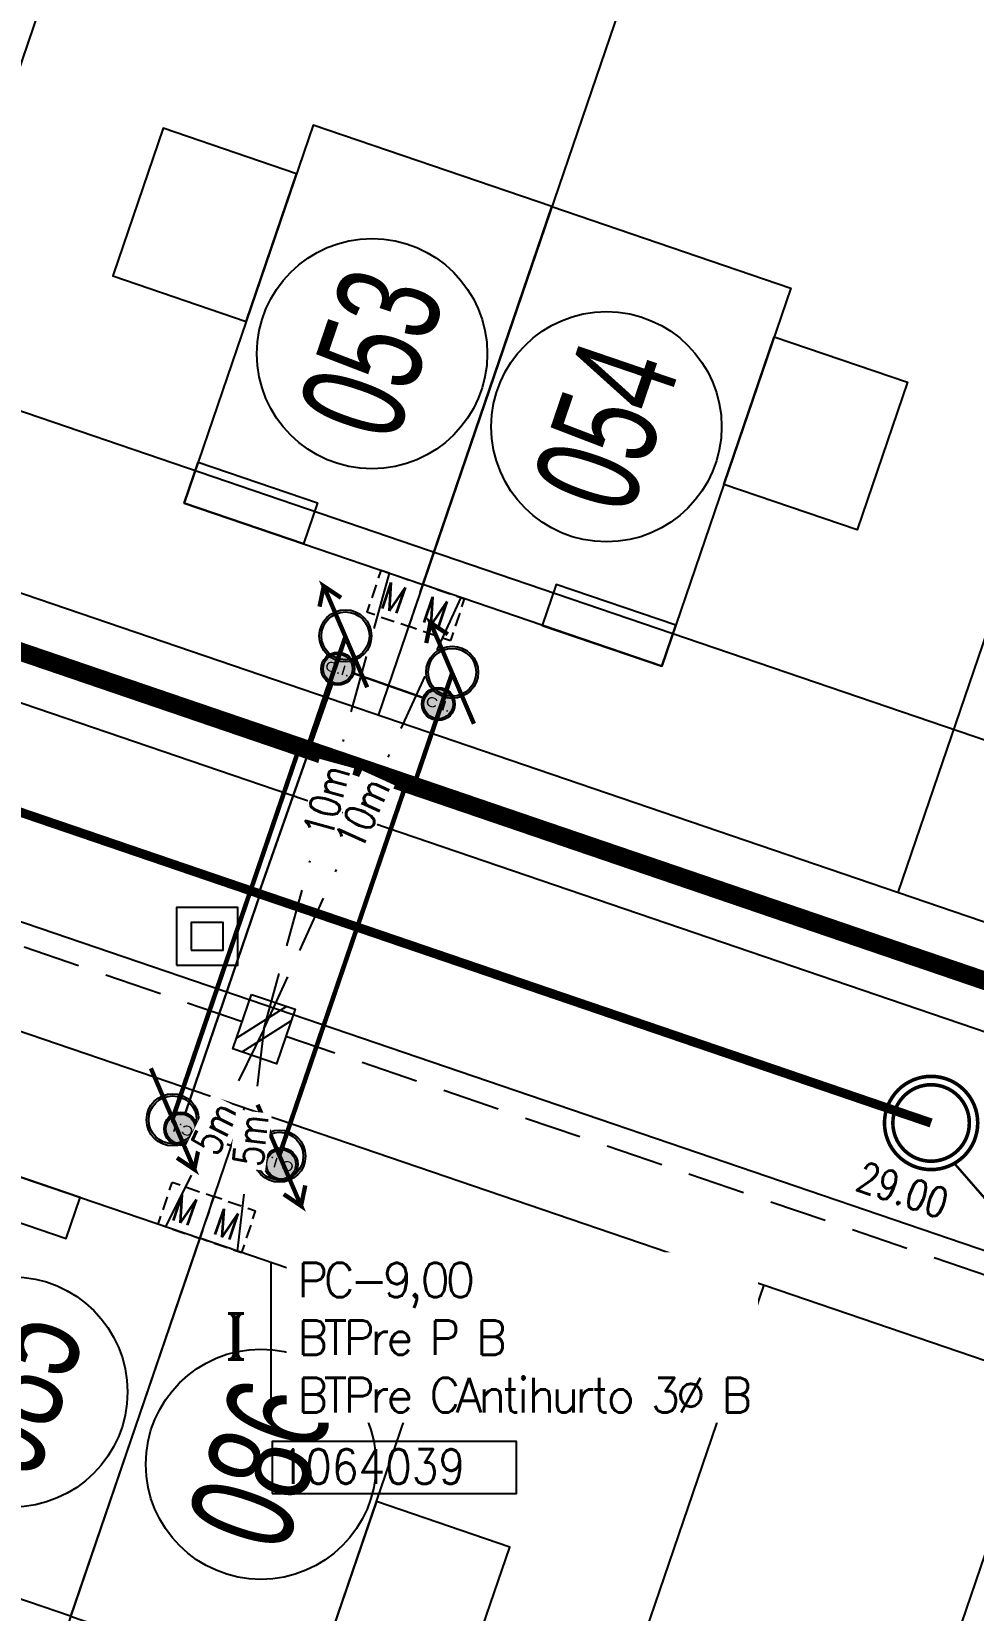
# Model space of a CAD drawing. Extents: x 0 to 336586, y 0 to 6284468.
# Drawn here: x 335277.61 to 335298.05, y 6277815.46 to 6277849.74 of the extents above; entities that cross this region are included whole.
import ezdxf
from ezdxf.enums import TextEntityAlignment as Align

# ---------------------------------------------------------------- set-up
doc = ezdxf.new("R2010")
doc.units = 0
doc.header["$LTSCALE"] = 5
doc.linetypes.add('DASHED', pattern=[0.75, 0.5, -0.25])
doc.linetypes.add('HIDDEN', pattern=[0.375, 0.25, -0.125])
for name, color, linetype in [('ACOM-P', 251, 'DASHED'), ('CALLES-URBANAS', 6, 'Continuous'), ('COTAS', 11, 'Continuous'), ('EQUIPOS', 240, 'Continuous'), ('EQUIPOS_P', 240, 'Continuous'), ('ESTRUCTURAS', 42, 'Continuous'), ('ESTRUCTURAS_P', 42, 'Continuous'), ('GRILLA', 254, 'Continuous'), ('LBT_A_P', 100, 'DASHED'), ('LINEA-EDIFICACION-URBANA', 21, 'Continuous'), ('MUROS', 8, 'Continuous'), ('Numero', 42, 'Continuous'), ('PLANTA', 6, 'Continuous'), ('POSTES_E', 41, 'Continuous'), ('POSTES_P', 41, 'Continuous'), ('Prosan Agua Potable D. Arranque', 1, 'Continuous'), ('Prosan Agua Potable D. MAP', 5, 'Continuous'), ('Prosan Agua Potable P. Cañeria Proyectada', 1, 'Continuous'), ('Prosan Alcantarillado D. Union Domiciliaria', 4, 'Continuous'), ('Prosan Alcantarillado P. CI Proyectada', 1, 'Continuous'), ('Prosan Alcantarillado P. Colector Proyectado', 1, 'Continuous'), ('PUNTO-DE-INTERES', 254, 'Continuous'), ('servicios', 6, 'Continuous'), ('TEXTO-BT_P', 151, 'Continuous')]:
    doc.layers.add(name, color=color, linetype=linetype)
doc.styles.add('2mm', font='simplex.shx', dxfattribs={"width": 0.8, "height": 0.65})
doc.styles.add('ARIAL', font='arial.ttf', dxfattribs={"width": 0.82})
doc.styles.add('ROMANS', font='romans.shx', dxfattribs={"height": 1})
doc.styles.add('ROMANT', font='romant.shx', dxfattribs={"height": 2})
doc.styles.add('Swis-50', font='swissc.ttf', dxfattribs={"width": 0.85})
doc.dimstyles.new('ACOMETIDA 500', dxfattribs={"dimtxt": 0.65, "dimasz": 1.8, "dimexe": 1.25, "dimexo": 0.625, "dimtad": 0, "dimdec": 0, "dimtxsty": '2mm', "dimblk": 'NONE', "dimcen": 2.5, "dimse1": 1, "dimse2": 1, "dimclrd": 256, "dimclrt": 2, "dimadec": 0, "dimazin": 0, "dimtfac": 1, "dimtdec": 0, "dimtmove": 0, "dimatfit": 3, "dimldrblk": 'NONE', "dimfxl": 1, "dimtfill": 1, "dimlwd": -1, "dimarcsym": 2})
doc.dimstyles.new('GRILLA X 500', dxfattribs={"dimtxt": 0.5, "dimasz": 1.8, "dimexe": 1.25, "dimexo": 0.625, "dimtad": 0, "dimdec": 0, "dimtxsty": 'ROMANS', "dimblk": 'NONE', "dimcen": 2.5, "dimse1": 1, "dimse2": 1, "dimsd1": 1, "dimsd2": 1, "dimclrd": 256, "dimclrt": 256, "dimadec": 0, "dimazin": 0, "dimtfac": 1, "dimtdec": 0, "dimtmove": 0, "dimatfit": 3, "dimldrblk": 'NONE', "dimfxlon": 1, "dimtfill": 1, "dimlwd": -1, "dimarcsym": 2})
doc.dimstyles.new('GRILLA Y 500', dxfattribs={"dimtxt": 0.5, "dimasz": 1.8, "dimexe": 1.25, "dimexo": 0.625, "dimtad": 0, "dimdec": 0, "dimtxsty": 'ROMANS', "dimblk": 'NONE', "dimcen": 2.5, "dimse1": 1, "dimse2": 1, "dimsd1": 1, "dimsd2": 1, "dimclrd": 256, "dimclrt": 256, "dimadec": 0, "dimazin": 0, "dimtfac": 1, "dimtdec": 0, "dimtmove": 0, "dimatfit": 3, "dimldrblk": 'NONE', "dimfxlon": 1, "dimtfill": 1, "dimlwd": -1, "dimarcsym": 2})
doc.dimstyles.new('VANO 500', dxfattribs={"dimtxt": 0.65, "dimasz": 1.8, "dimexe": 0, "dimexo": 8, "dimgap": 1.2, "dimtad": 0, "dimdec": 0, "dimzin": 0, "dimdsep": 46, "dimtxsty": '2mm', "dimblk": 'NONE', "dimcen": 0, "dimse1": 1, "dimse2": 1, "dimsd1": 1, "dimsd2": 1, "dimclrd": 7, "dimclrt": 2, "dimadec": 0, "dimazin": 0, "dimtfac": 1, "dimtdec": 0, "dimtofl": 0, "dimtmove": 0, "dimatfit": 3, "dimldrblk": 'NONE', "dimfxl": 1, "dimtfill": 1, "dimtolj": 1, "dimtzin": 0, "dimlwd": 25, "dimarcsym": 0})

# ---------------------------------------------------------------- blocks, each defined once
blk = doc.blocks.new('A$C461B3DCE')
at = {"layer": 'Prosan Agua Potable D. MAP', "ltscale": 2}
h = blk.add_hatch(color=4, dxfattribs=at)
h.dxf.hatch_style = 1
edge = h.paths.add_edge_path()
edge.add_line((0.7710314885518511, 0.5448670548734738), (0.7504819952160025, 0.5306253450311521))
edge.add_arc((0.5218886427903211, 0.3768014163459124), 0.2755298927691394, 393.9372072948622, 430.8894317799293)
edge.add_arc((0.5219586611189867, 0.376749035538496), 0.2755564759331746, 70.90675392884668, 215.492820778389)
edge.add_line((0.2976038094080948, 0.2167606861423788), (0.2770543160722461, 0.2025189763000571))
edge.add_arc((0.5218886427903213, 0.3768014163459125), 0.3005298927691393, 70.88943177992928, 215.4447158899646, ccw=False)
edge.add_arc((0.5218886427903213, 0.3768014163459125), 0.3005298927691391, 394.0026343322039, 430.88943177992934, ccw=False)
h = blk.add_hatch(color=4, dxfattribs=at)
h.dxf.hatch_style = 1
edge = h.paths.add_edge_path()
edge.add_line((0.7622593604771488, 0.557190258923689), (0.7420747884321109, 0.5424359027211417))
edge.add_arc((0.521888642790321, 0.3768014163459126), 0.2755298927691394, 0, 36.95222448506712, ccw=False)
edge.add_arc((0.5218620722195667, 0.376884724929531), 0.2755564759331746, 215.3966110015403, 359.98267785108266, ccw=False)
edge.add_line((0.2972388881172841, 0.2172733325026044), (0.2770543160722462, 0.2025189763000571))
edge.add_arc((0.5218886427903211, 0.3768014163459128), 0.3005298927691393, 215.4447158899647, 360)
edge.add_arc((0.5218886427903211, 0.3768014163459128), 0.3005298927691391, 0, 36.88679744772544)
at = {"layer": 'Prosan Agua Potable D. MAP', "color": 4, "ltscale": 2, "const_width": 0.05}
blk.add_lwpolyline([(9.38084215e-08, 1.08246816e-07), (1.023286459401971, 0.7479937492063158), (0.9377070762315523, 0.5236589383472321), (1.023286459402515, 0.7479937492077511), (0.7832410503892931, 0.7426890532315298)], dxfattribs=at)
at = {"layer": 'Prosan Agua Potable D. MAP', "color": 4, "ltscale": 2}
for radius in [0.3005298927691391, 0.2755298927691391]:
    blk.add_circle((0.5218886427903211, 0.3768014163459128), radius, dxfattribs=at)
blk = doc.blocks.new('agua potable')
at = {"layer": 'Prosan Agua Potable D. Arranque', "color": 4, "const_width": 0.1}
for points, elevation in [([(335774.0137921731, 6282514.297391858), (335773.1787899984, 6282511.851388343)], -499.809), ([(335776.3309919442, 6282513.506359941), (335775.4959897698, 6282511.060356428)], -499.809), ([(335770.2612325092, 6282503.82888055), (335773.0185790274, 6282511.906080214)], -499.8090000075405), ([(335772.5784322803, 6282503.037848638), (335775.3357788014, 6282511.115048297)], -499.8090000075405)]:
    blk.add_lwpolyline(points, dxfattribs=dict(at, elevation=elevation))
at = {"layer": 'Prosan Agua Potable P. Cañeria Proyectada', "color": 4, "const_width": 0.4}
blk.add_lwpolyline([(335818.6750919091, 6282496.320130608), (335729.9996878592, 6282526.591614163)], dxfattribs=at)
at = {"layer": 'Prosan Agua Potable D. MAP', "color": 4, "ltscale": 20}
for p, xscale, yscale, zscale, rotation in [((335774.4854028264, 6282513.199607681, -499.809), 1.885254132807255, 1.885254132807255, 1.885254132807255, 77.0827137440164), ((335776.8026025973, 6282512.408575766, -499.809), 1.885254132807254, 1.885254132807254, 1.885254132807254, 77.08271373004237), ((335769.7896218561, 6282504.926664728, -499.8090000075405), 1.885254132835699, 1.885254132835699, 1.885254132835699, 257.0827137300424), ((335772.1068216272, 6282504.135632813, -499.8090000075405), 1.885254132835698, 1.885254132835698, 1.885254132835698, 257.0827137440164)]:
    blk.add_blockref('A$C461B3DCE', p, dxfattribs=dict(at, xscale=xscale, yscale=yscale, zscale=zscale, rotation=rotation))
blk = doc.blocks.new('UD')
at = {"layer": 'Prosan Alcantarillado D. Union Domiciliaria', "true_color": 0x57ffab}
h = blk.add_hatch(color=101, dxfattribs=at)
edge = h.paths.add_edge_path()
edge.add_arc((6.984919e-10, 0), 0.3200000000000001, 0, 360)
at = {"layer": 'Prosan Alcantarillado D. Union Domiciliaria', "color": 7}
for radius in [0.36, 0.3200000000000001]:
    blk.add_circle((6.984919e-10, 0), radius, dxfattribs=at)
at = {"layer": 'Prosan Alcantarillado D. Union Domiciliaria', "color": 7, "ltscale": 10, "style": 'ARIAL', "oblique": 359.9999998988733, "width": 1.199999998176862}
blk.add_text('C.I.', height=0.2121039574924962, dxfattribs=at).set_placement((0, 0), align=Align.MIDDLE_CENTER)
blk = doc.blocks.new('ALCANTARILLADO')
at = {"layer": 'Prosan Alcantarillado D. Union Domiciliaria', "color": 5, "ltscale": 20, "const_width": 0.05}
for points in [[(-10.59642167105631, -135.7112860999769), (-12.19321806730295, -140.2538313625846)], [(-10.13162639230723, -135.4729489220772), (-8.62691031932627, -136.0018870097119)], [(-13.78557591409481, -145.0167413459858), (-12.16314639016491, -140.2640970556531)], [(-13.54228411296208, -145.4639651172329), (-12.03858223051793, -145.9957795677474)], [(8.611982561589684, -152.6626870337641), (2.906909269971948, -146.1137466283981)]]:
    blk.add_lwpolyline(points, dxfattribs=at)
at = {"layer": 'Prosan Alcantarillado P. CI Proyectada', "color": 5, "ltscale": 2, "const_width": 0.078}
for points in [[(1.389908677891071, -145.2363154797349, 1), (3.414414293045411, -145.2363154797349, 1)], [(1.571908677746251, -145.2363154797349, 1), (3.232414293095644, -145.2363154797349, 1)]]:
    blk.add_lwpolyline(points, format="xyb", close=True, dxfattribs=at)
at = {"layer": 'Prosan Alcantarillado P. Colector Proyectado', "color": 5, "const_width": 0.2}
blk.add_lwpolyline([(2.402161485391844, -145.2363154797349), (-49.50936231460946, -127.5150673401076)], dxfattribs=at)
at = {"layer": 'Prosan Alcantarillado D. Union Domiciliaria', "color": 5, "ltscale": 20}
for p, rotation in [((-10.47707852693566, -135.3716433274094), 343.655956915462), ((-8.294052601107978, -136.1390210271347), 343.655956915462), ((-13.88754189813335, -145.3619991310406), 163.546395338698), ((-11.70598734823579, -146.1335498284316), 163.546395338698)]:
    blk.add_blockref('UD', p, dxfattribs=dict(at, rotation=rotation))
blk = doc.blocks.new('A$C12F70A7C')
at = {"layer": 'MUROS'}
for points in [[(0, -8.672000000951812), (-5.476999999998952, -8.672000000951812), (-5.476999999998952, 0), (0, 0)], [(-2.738500000006752, 0), (-5.476999999998952, 0), (-5.476999999998952, -0.9399999999441206), (-2.738500000006752, -0.9399999999441206)], [(0, -8.672000000951812), (5.4769999999844, -8.672000000951812), (5.4769999999844, 0), (0, 0)], [(2.7384999999922, 0), (5.4769999999844, 0), (5.4769999999844, -0.9399999999441206), (2.7384999999922, -0.9399999999441206)], [(-5.476999999998952, -7.557999999960883), (-8.53499999998894, -7.557999999960883), (-8.53499999998894, -4.169999999925493), (-5.476999999998952, -4.169999999925493)], [(5.4769999999844, -7.557999999960883), (8.534999999974389, -7.557999999960883), (8.534999999974389, -4.169999999925493), (5.4769999999844, -4.169999999925493)]]:
    blk.add_lwpolyline(points, close=True, dxfattribs=at)
blk = doc.blocks.new('PLANTA')
at = {"layer": 'CALLES-URBANAS', "flags": 128}
blk.add_lwpolyline([(335738.5213247423, 6282524.158046557), (335749.5864081118, 6282556.571414633, -0.4142135623730951), (335757.2030711388, 6282560.311260128), (335817.7711165945, 6282539.634899964, -0.4142135623730951), (335821.5109620905, 6282532.018236937), (335810.445878721, 6282499.604868861), (335821.5109620905, 6282532.018236937, 0.4142135623730951), (335817.7711165945, 6282539.634899964), (335757.2030711388, 6282560.311260128, 0.4142135623730951), (335749.5864081118, 6282556.571414633), (335738.5213247423, 6282524.158046557), (335741.8222253919, 6282521.446210481), (335806.1757736887, 6282499.477577806), (335810.445878721, 6282499.604868861)], format="xyb", dxfattribs=at)
blk.add_lwpolyline([(335808.0228677643, 6282492.507051034), (335804.7219671145, 6282495.218887109), (335740.3684188178, 6282517.187519785), (335736.0983137855, 6282517.06022873), (335723.6601908738, 6282480.624763886), (335726.9610915235, 6282477.91292781), (335791.3146398202, 6282455.944295134), (335795.5847448525, 6282456.07158619), (335808.0228677642, 6282492.507051034), (335795.5847448525, 6282456.07158619)], dxfattribs=at)
at = {"layer": 'LINEA-EDIFICACION-URBANA', "ltscale": 0.2}
for p, q in [((335775.4825466993, 6282551.693629885), (335763.4482589471, 6282516.441134678)), ((335786.7601905796, 6282547.843734698), (335774.7259028274, 6282512.591239491)), ((335798.0378344599, 6282543.993839512), (335786.0035467076, 6282508.741344305)), ((335771.8182896792, 6282504.073858099), (335759.8647689588, 6282469.05795682)), ((335783.0959335595, 6282500.223962912), (335771.1424128391, 6282465.208061634))]:
    blk.add_line(p, q, dxfattribs=at)
for points in [[(335809.4726091239, 6282503.718308659), (335805.8820797396, 6282501.955328586), (335743.5697259151, 6282523.227150397), (335741.8067458412, 6282526.817679781), (335752.0134842831, 6282556.71666553), (335755.6040136674, 6282558.479645604), (335817.9163674919, 6282537.207823792), (335819.6793475657, 6282533.617294408)], [(335794.6114752553, 6282460.185025988), (335791.0209458711, 6282458.422045914), (335728.7085920466, 6282479.693867726), (335726.9456119727, 6282483.28439711), (335737.0715833826, 6282512.946788931), (335740.6621127669, 6282514.709769005), (335802.9744665914, 6282493.437947193), (335804.7374466652, 6282489.847417809)]]:
    blk.add_lwpolyline(points, close=True, dxfattribs=at)
at = {"layer": 'PUNTO-DE-INTERES', "color": 8}
for centre in [(335774.5921655354, 6282520.444336114), (335779.6797739429, 6282518.858025539), (335766.7834572685, 6282497.899467588), (335772.1789544688, 6282496.328948388)]:
    blk.add_circle(centre, 2.5, dxfattribs=at)
at = {"layer": 'PUNTO-DE-INTERES', "rotation": 161.1514259085047}
blk.add_blockref('A$C12F70A7C', (335775.6951072101, 6282515.430366622), dxfattribs=at)
blk.add_blockref('A$C12F70A7C', (335775.6951072101, 6282515.430366622), dxfattribs=at)
blk.add_blockref('A$C12F70A7C', (335775.6951072101, 6282515.430366622), dxfattribs=at)
at = {"layer": 'PUNTO-DE-INTERES', "xscale": -1, "rotation": 341.1514259085047}
for p in [(335770.8490852964, 6282501.234730968), (335770.8490852964, 6282501.234730968), (335770.8490852964, 6282501.234730968), (335793.4043730575, 6282493.534940595), (335793.4043730575, 6282493.534940595), (335793.4043730575, 6282493.534940595)]:
    blk.add_blockref('A$C12F70A7C', p, dxfattribs=at)
at = {"layer": 'PUNTO-DE-INTERES', "color": 8, "char_height": 2.25, "attachment_point": 5, "rotation": 71.15142590850466, "line_spacing_factor": 0.6, "style": 'Swis-50'}
for s, insert in [('\\fArial Narrow|b0|i0|c00|p39;\\H1x;\\W0.8;053', (335774.5869038327, 6282520.446132323)), ('\\fArial Narrow|b0|i0|c00|p39;\\H1x;\\W0.8;054', (335779.6758276657, 6282518.859372696)), ('\\fArial Narrow|b0|i0|c00|p39;\\H1x;\\W0.8;085', (335766.7722761501, 6282497.903284533)), ('\\fArial Narrow|b0|i0|c00|p39;\\H1x;\\W0.8;086', (335772.1736927661, 6282496.330744596))]:
    blk.add_mtext(s, dxfattribs=dict(at, insert=insert))
blk = doc.blocks.new('EM-BT_P')
at = {"layer": 'EQUIPOS'}
for p, q in [((-1.59583581811421, 0.990598165203636), (-1.59583581811421, 1.595838092819461)), ((-0.990595890498426, 1.595417830392476), (-1.59583581811421, 1.595417830392476)), ((-0.4940528739877835, 1.595417830392476), (0.4940729303437621, 1.595417830392476)), ((0.9906159468543903, 1.595417830392476), (1.595855874470174, 1.595417830392476)), ((1.595855874470174, 0.990598165203636), (1.595855874470174, 1.595838092819461)), ((-1.59583581811421, 0.4940551486930361), (-1.59583581811421, -0.4940706556385237)), ((1.595855874470174, 0.4940551486930361), (1.595855874470174, -0.4940706556385237)), ((-1.59583581811421, -0.9906136721491804), (-1.59583581811421, -1.595853599764949)), ((1.595855874470174, -0.9906136721491804), (1.595855874470174, -1.595853599764949)), ((-0.990595890498426, -1.595433337337964), (-1.59583581811421, -1.595433337337964)), ((-0.4940528739877835, -1.595433337337964), (0.4940729303437621, -1.595433337337964)), ((0.9906159468543903, -1.595433337337964), (1.595855874470174, -1.595433337337964))]:
    blk.add_line(p, q, dxfattribs=at)
at = {"layer": 'EQUIPOS', "style": 'ROMANS', "width": 0.8}
blk.add_text('M', height=1.98, dxfattribs=at).set_placement((-0.9147899827143248, -0.9896123134684556))
blk = doc.blocks.new('PC-9_P')
at = {"layer": 'POSTES_E'}
for p, q in [((0.6083982158431285, 1.249984817137545), (-1.000003517699549, -0.7605173497908027)), ((0.9999964823004506, 0.728340590182853), (-0.5826881361359098, -1.250015182862455))]:
    blk.add_line(p, q, dxfattribs=at)
blk.add_lwpolyline([(-1.000003517699549, 1.249984817137545), (0.9999964823004506, 1.249984817137545), (0.9999964823004506, -1.250015182862455), (-1.000003517699549, -1.250015182862455)], close=True, dxfattribs=at)
blk = doc.blocks.new('*D215')
at = {"layer": 'Defpoints', "color": 0, "linetype": 'HIDDEN', "ltscale": 0.25, "transparency": 16777216}
for p in [(335255.6777552026, 6277837.28858078), (335283.0278640848, 6277829.189603943), (335282.6494629364, 6277828.08113912)]:
    blk.add_point(p, dxfattribs=at)
at = {"layer": 'COTAS', "color": 2, "linetype": 'HIDDEN', "ltscale": 0.25, "transparency": 16777216, "insert": (335269.5420102177, 6277833.793324773), "char_height": 0.65, "attachment_point": 5, "rotation": 341.15142585802425, "style": '2mm', "bg_fill": 3, "box_fill_scale": 1.1, "bg_fill_color": 256, "bg_fill_true_color": 13158600, "bg_fill_transparency": 0}
blk.add_mtext('\\A1;29.00', dxfattribs=at)
blk = doc.blocks.new('_None')
blk = doc.blocks.new('*D216')
at = {"layer": 'Defpoints', "color": 0, "ltscale": 0.5, "transparency": 16777216}
for p in [(335282.6494629367, 6277828.08113912), (335309.9995802036, 6277819.982159421), (335309.6211735287, 6277818.873678409)]:
    blk.add_point(p, dxfattribs=at)
at = {"layer": 'COTAS', "color": 2, "ltscale": 0.5, "transparency": 16777216, "insert": (335296.5137221441, 6277824.585881681), "char_height": 0.65, "attachment_point": 5, "rotation": 341.15142585801135, "style": '2mm', "bg_fill": 3, "box_fill_scale": 1.1, "bg_fill_color": 256, "bg_fill_true_color": 13158600, "bg_fill_transparency": 0}
blk.add_mtext('\\A1;29.00', dxfattribs=at)
blk = doc.blocks.new('*D273')
at = {"layer": 'ACOM-P', "ltscale": 0.5, "transparency": 16777216}
for p, q in [((335282.6494588195, 6277828.081132503), (335282.0936386264, 6277826.960541826)), ((335280.5202587899, 6277823.788446248), (335281.0760789821, 6277824.909036923))]:
    blk.add_line(p, q, dxfattribs=at)
at = {"layer": 'Defpoints', "color": 0, "ltscale": 0.5, "transparency": 16777216}
for p in [(335282.6494588191, 6277828.081132503), (335280.5202587894, 6277823.788446248), (335280.5202587899, 6277823.788446248)]:
    blk.add_point(p, dxfattribs=at)
at = {"layer": 'ACOM-P', "color": 2, "ltscale": 0.5, "transparency": 16777216, "insert": (335281.5848588045, 6277825.934789375), "char_height": 0.65, "attachment_point": 5, "rotation": 63.618292368654046, "style": '2mm', "bg_fill": 3, "box_fill_scale": 1.1, "bg_fill_color": 256, "bg_fill_true_color": 13158600, "bg_fill_transparency": 0}
blk.add_mtext('5m', dxfattribs=at)
blk = doc.blocks.new('*D274')
at = {"layer": 'ACOM-P', "ltscale": 0.5, "transparency": 16777216}
for p, q in [((335282.6494629364, 6277828.081139119), (335282.4976120758, 6277826.806467924)), ((335282.0748702527, 6277823.257875428), (335282.2267211135, 6277824.532546624))]:
    blk.add_line(p, q, dxfattribs=at)
at = {"layer": 'Defpoints', "color": 0, "ltscale": 0.5, "transparency": 16777216}
for p in [(335282.6494629362, 6277828.081139119), (335282.6494629364, 6277828.081139119), (335282.0748702526, 6277823.257875428)]:
    blk.add_point(p, dxfattribs=at)
at = {"layer": 'ACOM-P', "color": 2, "ltscale": 0.5, "transparency": 16777216, "insert": (335282.3621665942, 6277825.669507274), "char_height": 0.65, "attachment_point": 5, "rotation": 83.20640320783869, "style": '2mm', "bg_fill": 3, "box_fill_scale": 1.1, "bg_fill_color": 256, "bg_fill_true_color": 13158600, "bg_fill_transparency": 0}
blk.add_mtext('5m', dxfattribs=at)
blk = doc.blocks.new('*D279')
at = {"layer": 'ACOM-P', "ltscale": 0.5, "transparency": 16777216}
for p, q in [((335285.3663214359, 6277837.984201219), (335284.3632341544, 6277834.327906405)), ((335282.6494629367, 6277828.081139117), (335283.6525502186, 6277831.737433934))]:
    blk.add_line(p, q, dxfattribs=at)
at = {"layer": 'Defpoints', "color": 0, "ltscale": 0.5, "transparency": 16777216}
for p in [(335285.3663214357, 6277837.984201219), (335285.3663214359, 6277837.984201219), (335282.6494629364, 6277828.081139117)]:
    blk.add_point(p, dxfattribs=at)
at = {"layer": 'ACOM-P', "color": 2, "ltscale": 0.5, "transparency": 16777216, "insert": (335284.0078921861, 6277833.032670169), "char_height": 0.65, "attachment_point": 5, "rotation": 74.65862900712166, "style": '2mm', "bg_fill": 3, "box_fill_scale": 1.1, "bg_fill_color": 256, "bg_fill_true_color": 13158600, "bg_fill_transparency": 0}
blk.add_mtext('10m', dxfattribs=at)
blk = doc.blocks.new('*D280')
at = {"layer": 'ACOM-P', "ltscale": 0.5, "transparency": 16777216}
for p, q in [((335286.9209328983, 6277837.453630402), (335285.3421898293, 6277833.989540572)), ((335282.6494629364, 6277828.081139118), (335284.2282060054, 6277831.545228948))]:
    blk.add_line(p, q, dxfattribs=at)
at = {"layer": 'Defpoints', "color": 0, "ltscale": 0.5, "transparency": 16777216}
for p in [(335286.9209328983, 6277837.453630402), (335286.9209328983, 6277837.453630402), (335282.6494629364, 6277828.081139118)]:
    blk.add_point(p, dxfattribs=at)
at = {"layer": 'ACOM-P', "color": 2, "ltscale": 0.5, "transparency": 16777216, "insert": (335284.7851979181, 6277832.76738476), "char_height": 0.65, "attachment_point": 5, "rotation": 65.49909086710112, "style": '2mm', "bg_fill": 3, "box_fill_scale": 1.1, "bg_fill_color": 256, "bg_fill_true_color": 13158600, "bg_fill_transparency": 0}
blk.add_mtext('10m', dxfattribs=at)
blk = doc.blocks.new('CA 3Ø-P')
at = {"layer": 'ESTRUCTURAS'}
for points in [[(-1.307126184576191, -1.266878571361303), (1.346075665089302, -1.266878571361303), (1.346075665089302, 1.246819127351046), (-1.307126184576191, 1.246819127351046)], [(-0.676001158892177, -0.6099489843472838), (0.7149506394052878, -0.6099489843472838), (0.7149506394052878, 0.5898895403370261), (-0.676001158892177, 0.5898895403370261)]]:
    blk.add_lwpolyline(points, close=True, dxfattribs=at)
blk = doc.blocks.new('*D434')
at = {"layer": 'Defpoints', "color": 0, "ltscale": 0.5, "transparency": 16777216}
for p in [(335292.711083103, 6278000), (335274.7657512065, 6277998.486549078), (0, 0)]:
    blk.add_point(p, dxfattribs=at)
at = {"layer": 'GRILLA', "ltscale": 0.5, "transparency": 16777216, "insert": (335269.8550369208, 6277998.486549078), "char_height": 1, "attachment_point": 5, "style": 'ROMANS', "bg_fill": 3, "box_fill_scale": 1.1, "bg_fill_color": 256, "bg_fill_true_color": 13158600, "bg_fill_transparency": 0}
blk.add_mtext('Y-6278000', dxfattribs=at)
blk = doc.blocks.new('*D439')
at = {"layer": 'Defpoints', "color": 0, "ltscale": 0.5, "transparency": 16777216}
for p in [(335301.7893708139, 6277932.198101984), (335300, 6277899.167990658), (0, 0)]:
    blk.add_point(p, dxfattribs=at)
at = {"layer": 'GRILLA', "ltscale": 0.5, "transparency": 16777216, "insert": (335301.7893708129, 6277936.632625794), "char_height": 1, "attachment_point": 5, "rotation": 90, "style": 'ROMANS', "bg_fill": 3, "box_fill_scale": 1.1, "bg_fill_color": 256, "bg_fill_true_color": 13158600, "bg_fill_transparency": 0}
blk.add_mtext('X-335300', dxfattribs=at)
blk = doc.blocks.new('*D440')
at = {"layer": 'Defpoints', "color": 0, "ltscale": 0.5, "transparency": 16777216}
for p in [(335402.3497128253, 6277986.733224559), (335398.5975279866, 6277900), (0, 0)]:
    blk.add_point(p, dxfattribs=at)
at = {"layer": 'GRILLA', "ltscale": 0.5, "transparency": 16777216, "insert": (335402.3497128243, 6277991.143938844), "char_height": 1, "attachment_point": 5, "rotation": 90, "style": 'ROMANS', "bg_fill": 3, "box_fill_scale": 1.1, "bg_fill_color": 256, "bg_fill_true_color": 13158600, "bg_fill_transparency": 0}
blk.add_mtext('X-335399', dxfattribs=at)

msp = doc.modelspace()

# ---------------------------------------------------------------- linework, layer by layer
at = {"layer": 'LBT_A_P', "ltscale": 0.5}
for points in [[(335282.1762734167, 6277828.242673753), (335256.2692316362, 6277837.086666062)], [(335309.0296858512, 6277819.07561504), (335283.122649127, 6277827.919605624)]]:
    msp.add_lwpolyline(points, dxfattribs=at)

# ---------------------------------------------------------------- block references
at = {"layer": 'EQUIPOS_P', "ltscale": 5, "xscale": 0.3, "yscale": 0.3, "zscale": 0.3, "rotation": 341.1514259146094}
for p in [(335285.4929356072, 6277837.435232827), (335286.3991381872, 6277837.126011988), (335280.9561316548, 6277824.145401067), (335281.8623342348, 6277823.836180228)]:
    msp.add_blockref('EM-BT_P', p, dxfattribs=at)
at = {"layer": 'PLANTA'}
msp.add_blockref('PLANTA', (-489.5943777723587, -4677.696606804617), dxfattribs=at)
at = {"layer": 'POSTES_P', "ltscale": 5, "xscale": 0.5, "yscale": 0.5, "zscale": 0.5, "rotation": 341.1514258576287}
msp.add_blockref('PC-9_P', (335282.6494629363, 6277828.08113912), dxfattribs=at)
at = {"layer": 'servicios', "color": 1}
msp.add_blockref('ALCANTARILLADO', (335294.7307215866, 6277971.279013176), dxfattribs=at)
at = {"layer": 'servicios'}
msp.add_blockref('agua potable', (-489.5943777723587, -4677.696606804617), dxfattribs=at)

# ---------------------------------------------------------------- texts
at = {"layer": 'TEXTO-BT_P', "ltscale": 0.5, "style": 'ROMANT'}
msp.add_text('I', height=0.9999999975, dxfattribs=at).set_placement((335282.0410496801, 6277821.404438119), align=Align.MIDDLE_CENTER)

# ---------------------------------------------------------------- next in the draw order: dimensions: what is measured, and where the dimension line sits
at = {"layer": 'COTAS', "linetype": 'HIDDEN', "ltscale": 0.25}
dim = msp.add_aligned_dim(p1=(335255.6777552026, 6277837.28858078), p2=(335282.6494629363, 6277828.08113912), distance=1.171273534780274, dimstyle='VANO 500', override={"dimpost": '.00', "dimsah": 1}, dxfattribs=at)
dim.commit()
dim.dimension.update_dxf_attribs({"geometry": '*D215', "text_midpoint": (335269.5420102177, 6277833.793324773)})

# ---------------------------------------------------------------- next in the draw order: block references
at = {"layer": 'ESTRUCTURAS_P', "xscale": 0.5, "yscale": 0.5, "zscale": 0.5}
msp.add_blockref('CA 3Ø-P', (335281.4075687746, 6277830.09970596), dxfattribs=at)

# ---------------------------------------------------------------- next in the draw order: dimensions: what is measured, and where the dimension line sits
at = {"layer": 'COTAS', "ltscale": 0.5}
dim = msp.add_linear_dim(base=(335309.9995802036, 6277819.982159421), p1=(335282.6494629363, 6277828.08113912), p2=(335309.6211735288, 6277818.873678409), angle=161.1514258580113, dimstyle='VANO 500', override={"dimpost": '.00', "dimsah": 1, "dimtmove": 1}, dxfattribs=at)
dim.commit()
dim.dimension.update_dxf_attribs({"geometry": '*D216', "text_midpoint": (335296.5137221441, 6277824.585881681)})

# ---------------------------------------------------------------- next in the draw order: linework, layer by layer
at = {"layer": 'TEXTO-BT_P', "ltscale": 0.5}
msp.add_lwpolyline([(335282.7968284223, 6277823.011684077), (335282.7968284223, 6277819.739240611)], dxfattribs=at)

# ---------------------------------------------------------------- next in the draw order: texts
at = {"layer": 'TEXTO-BT_P', "ltscale": 0.5, "insert": (335283.3702346902, 6277821.381833488), "char_height": 0.7499999981250001, "attachment_point": 4, "style": 'ROMANS', "bg_fill": 3, "box_fill_scale": 1.3, "bg_fill_color": 256, "bg_fill_transparency": 0}
msp.add_mtext('{\\T0.8;PC-9,00\\PBTPre P B\\PBTPre CAntihurto 3Ø B}', dxfattribs=at)

# ---------------------------------------------------------------- next in the draw order: dimensions: what is measured, and where the dimension line sits
at = {"layer": 'ACOM-P', "ltscale": 0.5}
dim = msp.add_aligned_dim(p1=(335282.6494588192, 6277828.081132504), p2=(335280.5202587898, 6277823.788446248), distance=5.214564181465226e-11, dimstyle='ACOMETIDA 500', override={"dimpost": 'm', "dimsah": 1}, dxfattribs=at)
dim.commit()
dim.dimension.update_dxf_attribs({"geometry": '*D273', "text_midpoint": (335281.5848588045, 6277825.934789375)})

# ---------------------------------------------------------------- next in the draw order: dimensions: what is measured, and where the dimension line sits
dim = msp.add_aligned_dim(p1=(335282.0748702526, 6277823.257875429), p2=(335282.6494629363, 6277828.08113912), distance=-2.25766892419185e-10, dimstyle='ACOMETIDA 500', override={"dimpost": 'm', "dimsah": 1}, dxfattribs=at)
dim.commit()
dim.dimension.update_dxf_attribs({"geometry": '*D274', "text_midpoint": (335282.3621665942, 6277825.669507274)})

# ---------------------------------------------------------------- next in the draw order: dimensions: what is measured, and where the dimension line sits
dim = msp.add_aligned_dim(p1=(335282.6494629363, 6277828.081139118), p2=(335285.3663214357, 6277837.98420122), distance=-4.1479991895170523e-10, dimstyle='ACOMETIDA 500', override={"dimpost": 'm', "dimsah": 1}, dxfattribs=at)
dim.commit()
dim.dimension.update_dxf_attribs({"geometry": '*D279', "text_midpoint": (335284.0078921861, 6277833.032670169)})

# ---------------------------------------------------------------- next in the draw order: dimensions: what is measured, and where the dimension line sits
dim = msp.add_aligned_dim(p1=(335282.6494629365, 6277828.081139118), p2=(335286.9209328985, 6277837.453630402), distance=1.5889876370841521e-10, dimstyle='ACOMETIDA 500', override={"dimpost": 'm', "dimsah": 1}, dxfattribs=at)
dim.commit()
dim.dimension.update_dxf_attribs({"geometry": '*D280', "text_midpoint": (335284.7851979181, 6277832.76738476)})

# ---------------------------------------------------------------- next in the draw order: linework, layer by layer
at = {"layer": 'COTAS', "ltscale": 0.5}
msp.add_lwpolyline([(335260.125589093, 6277853.224214515), (335263.5514585289, 6277846.224001232), (335286.2032151858, 6277838.491294967), (335308.9684718905, 6277830.71925474), (335321.4799699045, 6277836.595534988), (335340.1510369749, 6277825.892101489), (335362.8487463752, 6277818.270210296), (335386.5601626122, 6277810.175714526), (335414.7044433843, 6277800.41057058), (335427.0174793261, 6277772.813720241)], dxfattribs=at)

# ---------------------------------------------------------------- next in the draw order: dimensions: what is measured, and where the dimension line sits
at = {"layer": 'GRILLA', "ltscale": 0.5}
dim = msp.add_ordinate_dim(feature_location=(335292.711083103, 6278000), offset=(-17.94533189648064, -1.5134509224444628), dtype=0, origin=(0, 0), dimstyle='GRILLA Y 500', override={"dimpost": 'Y-<>', "dimsah": 1}, dxfattribs=at)
dim.commit()
dim.dimension.update_dxf_attribs({"geometry": '*D434', "text_midpoint": (335269.8550369208, 6277998.486549078)})

# ---------------------------------------------------------------- next in the draw order: dimensions: what is measured, and where the dimension line sits
dim = msp.add_ordinate_dim(feature_location=(335300, 6277899.167990658), offset=(1.7893708138726652, 33.03011132590473), dtype=1, origin=(0, 0), dimstyle='GRILLA X 500', override={"dimpost": 'X-<>', "dimsah": 1}, dxfattribs=at)
dim.commit()
dim.dimension.update_dxf_attribs({"geometry": '*D439', "text_midpoint": (335301.7893708129, 6277936.632625794)})

# ---------------------------------------------------------------- next in the draw order: dimensions: what is measured, and where the dimension line sits
dim = msp.add_ordinate_dim(feature_location=(335398.5975279866, 6277900), offset=(3.7521848386968486, 86.733224558644), dtype=1, origin=(0, 0), dimstyle='GRILLA X 500', override={"dimpost": 'X-<>', "dimsah": 1}, dxfattribs=at)
dim.commit()
dim.dimension.update_dxf_attribs({"geometry": '*D440', "text_midpoint": (335402.3497128243, 6277991.143938844)})

# ---------------------------------------------------------------- next in the draw order: linework, layer by layer
at = {"layer": 'Numero'}
msp.add_lwpolyline([(335282.8258427314, 6277817.993347965), (335288.1310055454, 6277817.993347965), (335288.1310055454, 6277819.126508847), (335282.8258427314, 6277819.126508847)], close=True, dxfattribs=at)

# ---------------------------------------------------------------- next in the draw order: texts
at = {"layer": 'Numero', "style": 'ROMANS', "width": 0.9}
msp.add_text('1064039', height=0.75, dxfattribs=at).set_placement((335282.9652661979, 6277818.206698324))

doc.saveas('drawing.dxf')
